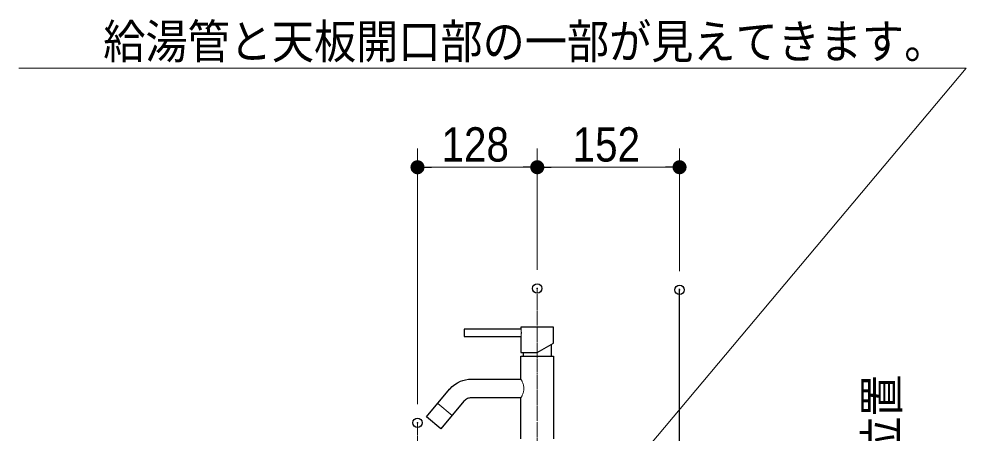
# Model space of a CAD drawing. Units: millimetres, scale not verified. Extents: x -6062 to 6062, y -3045 to 3045.
# Drawn here: x -1423 to -411, y -1224 to -782 of the extents above; entities that cross this region are included whole.
import ezdxf
from ezdxf.enums import TextEntityAlignment as Align

# ---------------------------------------------------------------- set-up
doc = ezdxf.new("R2010")
doc.units = ezdxf.units.MM
doc.header["$LTSCALE"] = 20
doc.header["$PDMODE"] = 32
doc.header["$PDSIZE"] = 10
doc.linetypes.add('USER2', pattern=[2.91, 1.76, -0.4, 0.35, -0.4])
for name, color, linetype, lineweight in [('0-1_2寸法-2', 7, 'Continuous', 15), ('0-2_0', 7, 'Continuous', 25), ('0-4_2寸法-1', 7, 'Continuous', 15), ('0-5_5ボウル・キャビネット', 7, 'Continuous', 15), ('0-6_2寸法-3', 7, 'Continuous', 15), ('0-8_4給排水', 7, 'Continuous', 30)]:
    doc.layers.add(name, color=color, linetype=linetype, lineweight=lineweight)
doc.layers.add('0-3_Defpoints', color=7, linetype='Continuous')
doc.styles.add('ＭＳ Ｐゴシック', font='')
doc.styles.get('ＭＳ Ｐゴシック').set_extended_font_data('MS PGothic')

# ---------------------------------------------------------------- blocks, each defined once
blk = doc.blocks.new('_Dot')
at = {"layer": '0-2_0'}
blk.add_line((-10, 0), (-20, 0), dxfattribs=at)
for points in [[(0, 0), (-10, 0), (-9.92, 1.25)], [(0, 0), (-9.92, -1.25), (-10, 0)], [(0, 0), (-9.92, 1.25), (-9.69, 2.49)], [(0, 0), (-9.69, -2.49), (-9.92, -1.25)], [(0, 0), (-9.69, 2.49), (-9.3, 3.68)], [(0, 0), (-9.3, -3.68), (-9.69, -2.49)], [(0, 0), (-9.3, 3.68), (-8.76, 4.82)], [(0, 0), (-8.76, -4.82), (-9.3, -3.68)], [(0, 0), (-8.76, 4.82), (-8.09, 5.88)], [(0, 0), (-8.09, -5.88), (-8.76, -4.82)], [(0, 0), (-8.09, 5.88), (-7.29, 6.85)], [(0, 0), (-7.29, -6.85), (-8.09, -5.88)], [(0, 0), (-7.29, 6.85), (-6.37, 7.71)], [(0, 0), (-6.37, -7.71), (-7.29, -6.85)], [(0, 0), (-6.37, 7.71), (-5.36, 8.44)], [(0, 0), (-5.36, -8.44), (-6.37, -7.71)], [(0, 0), (-5.36, 8.44), (-4.26, 9.05)], [(0, 0), (-4.26, -9.05), (-5.36, -8.44)], [(0, 0), (-4.26, 9.05), (-3.09, 9.51)], [(0, 0), (-3.09, -9.51), (-4.26, -9.05)], [(0, 0), (-3.09, 9.51), (-1.87, 9.82)], [(0, 0), (-1.87, -9.82), (-3.09, -9.51)], [(0, 0), (-1.87, 9.82), (-0.63, 9.98)], [(0, 0), (-0.63, -9.98), (-1.87, -9.82)], [(0, 0), (-0.63, 9.98), (0.63, 9.98)], [(0, 0), (0.63, -9.98), (-0.63, -9.98)], [(0, 0), (0.63, 9.98), (1.87, 9.82)], [(0, 0), (1.87, 9.82), (3.09, 9.51)], [(0, 0), (3.09, 9.51), (4.26, 9.05)], [(0, 0), (4.26, 9.05), (5.36, 8.44)], [(0, 0), (5.36, 8.44), (6.37, 7.71)], [(0, 0), (6.37, 7.71), (7.29, 6.85)], [(0, 0), (7.29, 6.85), (8.09, 5.88)], [(0, 0), (8.09, 5.88), (8.76, 4.82)], [(0, 0), (8.76, 4.82), (9.3, 3.68)], [(0, 0), (9.3, 3.68), (9.69, 2.49)], [(0, 0), (9.69, 2.49), (9.92, 1.25)], [(0, 0), (9.92, 1.25), (10, 0)], [(0, 0), (1.87, -9.82), (0.63, -9.98)], [(0, 0), (3.09, -9.51), (1.87, -9.82)], [(0, 0), (4.26, -9.05), (3.09, -9.51)], [(0, 0), (5.36, -8.44), (4.26, -9.05)], [(0, 0), (6.37, -7.71), (5.36, -8.44)], [(0, 0), (7.29, -6.85), (6.37, -7.71)], [(0, 0), (8.09, -5.88), (7.29, -6.85)], [(0, 0), (8.76, -4.82), (8.09, -5.88)], [(0, 0), (9.3, -3.68), (8.76, -4.82)], [(0, 0), (9.69, -2.49), (9.3, -3.68)], [(0, 0), (9.92, -1.25), (9.69, -2.49)], [(0, 0), (10, 0), (9.92, -1.25)]]:
    blk.add_solid(points, dxfattribs=at)
blk = doc.blocks.new('グループ-54')
at = {"layer": '0-8_4給排水'}
for p, q in [((18660, -22586.8), (18660, -22840)), ((18060, -22760), (18060, -22840))]:
    blk.add_line(p, q, dxfattribs=at)
at = {"layer": '0-8_4給排水', "lineweight": 15}
blk.add_line((16537.8, -24104), (16231.4, -23846.9), dxfattribs=at)
at = {"layer": '0-8_4給排水', "linetype": 'USER2', "lineweight": 15}
blk.add_lwpolyline([(18360, -25500), (18360, -24920), (18360, -21390)], dxfattribs=at)
at = {"layer": '0-8_4給排水'}
blk.add_lwpolyline([(16800, -22420), (18010, -22420), (18010, -22760), (18360, -22760), (18709.9, -22558), (18710, -22220), (18010, -22220), (18010, -22260), (16800, -22260)], close=True, dxfattribs=at)
at = {"layer": '0-8_4給排水', "lineweight": 15}
for points in [[(18010, -22260), (18010.1, -22260.4), (18010.4, -22261.6), (18010.8, -22263.6), (18011.4, -22266.4), (18012.1, -22269.8), (18012.9, -22274), (18013.8, -22278.7), (18014.7, -22284.1), (18015.6, -22289.9), (18016.5, -22296.2), (18017.3, -22302.9), (18017.9, -22309.9), (18018.5, -22317.2), (18018.9, -22324.7), (18019.2, -22332.3), (18019.3, -22340), (18019.2, -22344), (18019.2, -22348.1), (18018.9, -22356.1), (18018.4, -22363.9), (18017.8, -22371.4), (18017.1, -22378.5), (18016.3, -22385.3), (18015.4, -22391.5), (18014.5, -22397.3), (18013.6, -22402.4), (18012.7, -22407), (18012, -22410.9), (18011.3, -22414.2), (18010.7, -22416.7), (18010.3, -22418.5), (18010.1, -22419.6), (18010, -22420)], [(18010, -23328), (18010.6, -23329), (18012.3, -23332.1), (18015.1, -23337.2), (18018.9, -23344.1), (18023.5, -23352.7), (18028.7, -23362.9), (18034.3, -23374.6), (18040.3, -23387.6), (18046.3, -23401.8), (18052.1, -23417.2), (18057.7, -23433.7), (18062.7, -23451.2), (18066.9, -23469.6), (18070.1, -23488.8), (18072.1, -23508.5), (18072.8, -23528.5), (18072, -23548.6), (18069.9, -23568.5), (18066.6, -23587.7), (18062.3, -23606.3), (18057.2, -23623.9), (18051.5, -23640.5), (18045.6, -23655.9), (18039.5, -23670.1), (18033.6, -23683), (18028, -23694.4), (18022.9, -23704.4), (18018.5, -23712.7), (18014.9, -23719.3), (18012.2, -23724.1), (18010.6, -23727.1), (18010, -23728)]]:
    blk.add_lwpolyline(points, dxfattribs=at)
at = {"layer": '0-8_4給排水'}
blk.add_lwpolyline([(18010, -24600), (18010, -23728), (16946.5, -23728), (16926.8, -23729), (16907.3, -23731.9), (16888.2, -23736.7), (16869.6, -23743.4), (16848.1, -23753.9), (16828.1, -23766.9), (16809.7, -23782.1), (16793.3, -23799.5), (16296.1, -24392), (15989.7, -24134.9), (16486.9, -23542.3), (16488.6, -23540.3), (16539.4, -23487.3), (16594.9, -23441.9), (16653.4, -23404.5), (16715.8, -23374.2), (16771.5, -23354.1), (16828.9, -23339.7), (16887.4, -23330.9), (16946.5, -23328), (18010, -23328), (18010, -22840), (18710, -22840), (18710, -24600)], dxfattribs=at)
blk = doc.blocks.new('グループ-55')
at = {"layer": '0-8_4給排水', "linetype": 'USER2', "lineweight": 15}
blk.add_line((15800, -24260), (15800, -32900), dxfattribs=at)

msp = doc.modelspace()

# ---------------------------------------------------------------- linework, layer by layer
at = {"layer": '0-3_Defpoints'}
for p in [(-869.5, -940), (-869.5, -1069.5), (-717.5, -1071), (-997.5, -1213)]:
    msp.add_point(p, dxfattribs=at)
at = {"layer": '0-4_2寸法-1'}
for p, q in [((-997.5, -1193), (-997.5, -920)), ((-869.5, -1049.5), (-869.5, -920)), ((-869.5, -1049.5), (-869.5, -920)), ((-717.5, -1051), (-717.5, -920)), ((-982.49, -940), (-884.51, -940)), ((-732.51, -940), (-854.49, -940))]:
    msp.add_line(p, q, dxfattribs=at)
at = {"layer": '0-5_5ボウル・キャビネット', "lineweight": 30}
msp.add_lwpolyline([(-1317.5, -2070), (-717.5, -2070), (-717.5, -1070)], dxfattribs=at)
at = {"layer": '0-6_2寸法-3'}
msp.add_lwpolyline([(-869.5, -1380), (-411.35, -834), (-1423.35, -834)], dxfattribs=at)

# ---------------------------------------------------------------- block references
at = {"layer": '0-4_2寸法-1', "xscale": 0.7503418, "yscale": 0.7503418, "rotation": 180}
for p in [(-997.5, -940), (-869.5, -940)]:
    msp.add_blockref('_Dot', p, dxfattribs=at)
at = {"layer": '0-4_2寸法-1', "xscale": 0.7503418, "yscale": 0.7503418}
for p in [(-869.5, -940), (-717.5, -940)]:
    msp.add_blockref('_Dot', p, dxfattribs=at)
at = {"layer": '0-8_4給排水', "xscale": 0.05, "yscale": 0.05}
for name in ['グループ-54', 'グループ-55']:
    msp.add_blockref(name, (-1787.5, 0), dxfattribs=at)

# ---------------------------------------------------------------- texts
at = {"layer": '0-1_2寸法-2', "style": 'ＭＳ Ｐゴシック', "width": 0.9}
msp.add_text('Pトラップ排水位置', height=36.66, rotation=90, dxfattribs=at).set_placement((-472.48, -1550.42), align=Align.BOTTOM_LEFT)
at = {"layer": '0-4_2寸法-1', "style": 'ＭＳ Ｐゴシック', "width": 0.9}
for s, p in [('128', (-971.83, -944.96)), ('152', (-831.72, -944.96))]:
    msp.add_text(s, height=36.66, dxfattribs=at).set_placement(p, align=Align.BOTTOM_LEFT)
at = {"layer": '0-6_2寸法-3', "style": 'ＭＳ Ｐゴシック', "width": 0.9}
msp.add_text('\u3000\u3000給湯管と天板開口部の一部が見えてきます。', height=36.69, dxfattribs=at).set_placement((-1423.35, -834.92), align=Align.BOTTOM_LEFT)

doc.saveas('drawing.dxf')
